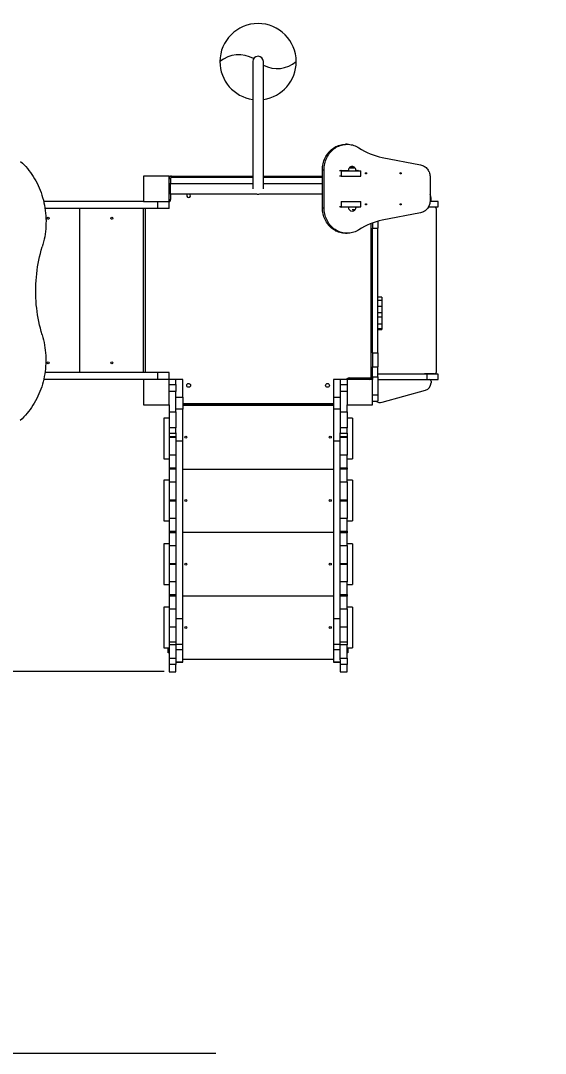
# Model space of a CAD drawing. Header units: millimetres. Extents: x -10374 to 11119, y -8221 to 9433.
# Drawn here: x 1249 to 3311, y -8221 to -4160 of the extents above; entities that cross this region are included whole.
import ezdxf

# ---------------------------------------------------------------- set-up
doc = ezdxf.new("R2010")
doc.units = ezdxf.units.MM
for name, color, linetype in [('DIKOM_ОБЪЕКТ', 7, 'Continuous'), ('DIKOM_РАЗМЕР_ЗОНА', 7, 'Continuous'), ('DIKOM_РАЗМЕР_ОБЪЕКТА', 7, 'Continuous')]:
    doc.layers.add(name, color=color, linetype=linetype)
doc.styles.add('style1', font='arial.ttf', dxfattribs={"width": 0.8})
doc.dimstyles.new('1-50', dxfattribs={"dimtxt": 300, "dimasz": 200, "dimexe": 100, "dimexo": 0, "dimgap": 100, "dimtad": 0, "dimdec": 0, "dimtxsty": 'style1', "dimcen": 0, "dimclrd": 7, "dimclre": 7, "dimadec": 1, "dimazin": 2, "dimtfac": 1, "dimtdec": 0, "dimtmove": 1, "dimatfit": 3, "dimfxl": 0, "dimlwd": 25, "dimlwe": 18, "dimarcsym": 0})

# ---------------------------------------------------------------- blocks, each defined once
blk = doc.blocks.new('*D16')
at = {"layer": 'Defpoints', "color": 0, "transparency": 16777216}
for p in [(-9045.1, 5161.7), (3694.5, 5161.7), (1813.2, -6719.9)]:
    blk.add_point(p, dxfattribs=at)
at = {"layer": 'DIKOM_РАЗМЕР_ОБЪЕКТА', "color": 7, "lineweight": 18, "transparency": 16777216}
for p, q in [((3694.5, 5161.7), (-9145.1, 5161.7)), ((1813.2, -6719.9), (-9145.1, -6719.9))]:
    blk.add_line(p, q, dxfattribs=at)
at = {"layer": 'DIKOM_РАЗМЕР_ОБЪЕКТА', "color": 7, "lineweight": 25, "transparency": 16777216}
for p, q in [((-9045.1, 4961.7), (-9045.1, -0.5)), ((-9045.1, -6519.9), (-9045.1, -1080.2))]:
    blk.add_line(p, q, dxfattribs=at)
at = {"layer": 'DIKOM_РАЗМЕР_ОБЪЕКТА', "color": 7, "transparency": 16777216}
for points in [[(-9078.4, 4961.7), (-9011.8, 4961.7), (-9045.1, 5161.7)], [(-9078.4, -6519.9), (-9011.8, -6519.9), (-9045.1, -6719.9)]]:
    blk.add_solid(points, dxfattribs=at)
at = {"layer": 'DIKOM_РАЗМЕР_ОБЪЕКТА', "color": 0, "transparency": 16777216, "insert": (-9045.1, -540.3), "char_height": 300, "attachment_point": 5, "rotation": 90, "style": 'style1'}
blk.add_mtext('11900', dxfattribs=at)
blk = doc.blocks.new('*D13')
at = {"layer": 'Defpoints', "color": 0, "transparency": 16777216}
for p in [(-10177, 7112.8), (3082.3, 7112.8), (2015.5, -8221.4)]:
    blk.add_point(p, dxfattribs=at)
at = {"layer": 'DIKOM_РАЗМЕР_ЗОНА', "color": 7, "lineweight": 18, "transparency": 16777216}
for p, q in [((3082.3, 7112.8), (-10277, 7112.8)), ((2015.5, -8221.4), (-10277, -8221.4))]:
    blk.add_line(p, q, dxfattribs=at)
at = {"layer": 'DIKOM_РАЗМЕР_ЗОНА', "color": 7, "lineweight": 25, "transparency": 16777216}
for p, q in [((-10177, 6912.8), (-10177, -14.4)), ((-10177, -8021.4), (-10177, -1094.2))]:
    blk.add_line(p, q, dxfattribs=at)
at = {"layer": 'DIKOM_РАЗМЕР_ЗОНА', "color": 7, "transparency": 16777216}
for points in [[(-10210.3, 6912.8), (-10143.6, 6912.8), (-10177, 7112.8)], [(-10210.3, -8021.4), (-10143.6, -8021.4), (-10177, -8221.4)]]:
    blk.add_solid(points, dxfattribs=at)
at = {"layer": 'DIKOM_РАЗМЕР_ЗОНА', "color": 0, "transparency": 16777216, "insert": (-10177, -554.3), "char_height": 300, "attachment_point": 5, "rotation": 90, "style": 'style1'}
blk.add_mtext('15300', dxfattribs=at)

msp = doc.modelspace()

# ---------------------------------------------------------------- linework, layer by layer
at = {"layer": 'DIKOM_ОБЪЕКТ', "color": 7, "linetype": 'Continuous', "lineweight": 15}
for p, q in [((2160.9, -4321.4), (2160.9, -4821.4)), ((2202.9, -4821.4), (2202.9, -4321.4)), ((2532.1, -4646.4), (2525.8, -4646.4)), ((2669.7, -4697.7), (2820.9, -4727.2)), ((2435.1, -4746.4), (2441.5, -4746.4)), ((2435.1, -4896.4), (2435.1, -4746.4)), ((2441.5, -4896.4), (2441.5, -4746.4)), ((2509.1, -4750.4), (2501.9, -4750.4)), ((2508.5, -4749.4), (2536.7, -4749.4)), ((2509.1, -4750.4), (2509.1, -4771.4)), ((2509.1, -4750.4), (2585.4, -4750.4)), ((2524.7, -4749.4), (2524.7, -4750.4)), ((2540.8, -4738.1), (2540.9, -4738.3)), ((2551.7, -4738.1), (2540.8, -4738.1)), ((2540.9, -4738.3), (2540.9, -4738.3)), ((2540.9, -4738.3), (2540.9, -4738.6)), ((2540.9, -4738.3), (2551.3, -4738.3)), ((2562.6, -4738.1), (2551.7, -4738.1)), ((2552.1, -4738.3), (2562.5, -4738.3)), ((2562.5, -4738.3), (2562.6, -4738.3)), ((2562.5, -4738.6), (2562.5, -4738.3)), ((2562.6, -4738.3), (2562.6, -4738.1)), ((2566.7, -4749.4), (2573.8, -4749.4)), ((2585.4, -4771.4), (2585.4, -4750.4)), ((1831.9, -4771.4), (1731.9, -4771.4)), ((1731.9, -4771.4), (1731.9, -4871.4)), ((1831.9, -4871.4), (1831.9, -4771.4)), ((1831.9, -4771.4), (1841.9, -4771.4)), ((1831.9, -4781.4), (1837.9, -4781.4)), ((1837.9, -4781.4), (1837.9, -4801.4)), ((1841.9, -4771.4), (1841.9, -4777.4)), ((1841.9, -4771.4), (2160.9, -4771.4)), ((2160.9, -4777.4), (1841.9, -4777.4)), ((2202.9, -4771.4), (2435.1, -4771.4)), ((2435.1, -4777.4), (2202.9, -4777.4)), ((2509.1, -4771.4), (2501.9, -4771.4)), ((2509.1, -4771.4), (2585.4, -4771.4)), ((2858.4, -4776.4), (2858.4, -4866.4)), ((1835.9, -4801.4), (1831.9, -4801.4)), ((2160.9, -4801.4), (1835.9, -4801.4)), ((1835.9, -4801.4), (1835.9, -4841.4)), ((2435.1, -4801.4), (2202.9, -4801.4)), ((1731.9, -4871.4), (1339.2, -4871.4)), ((1731.9, -4871.4), (1831.9, -4871.4)), ((1788.2, -4898.4), (1788.2, -4871.4)), ((1835.9, -4841.4), (1831.9, -4841.4)), ((1831.9, -4863.4), (1837.9, -4863.4)), ((1831.9, -4898.4), (1831.9, -4871.4)), ((1835.9, -4841.4), (2175.5, -4841.4)), ((1837.9, -4841.4), (1837.9, -4863.4)), ((2188.3, -4841.4), (2435.1, -4841.4)), ((2509.1, -4871.4), (2509.1, -4892.4)), ((2509.1, -4871.4), (2585.4, -4871.4)), ((2585.4, -4892.4), (2585.4, -4871.4)), ((2889.9, -4871.4), (2858.1, -4871.4)), ((2861.9, -4865.4), (2861.9, -4858.6)), ((2889.9, -4892.4), (2889.9, -4871.4)), ((1788.2, -4898.4), (1344.5, -4898.4)), ((1481.9, -5544.4), (1481.9, -4898.4)), ((1731.9, -5544.4), (1731.9, -4898.4)), ((1731.9, -5544.4), (1731.9, -4898.4)), ((1737.9, -4898.4), (1737.9, -5544.4)), ((1831.9, -4898.4), (1788.2, -4898.4)), ((2435.1, -4896.4), (2441.5, -4896.4)), ((2509.1, -4892.4), (2501.9, -4892.4)), ((2536.7, -4893.4), (2508.5, -4893.4)), ((2509.1, -4892.4), (2585.4, -4892.4)), ((2524.7, -4892.4), (2524.7, -4893.4)), ((2540.9, -4904.5), (2540.8, -4904.7)), ((2540.9, -4904.2), (2540.9, -4904.5)), ((2540.9, -4904.5), (2540.9, -4904.5)), ((2562.6, -4904.5), (2551.7, -4904.5)), ((2562.5, -4904.5), (2562.5, -4904.2)), ((2562.6, -4904.5), (2562.5, -4904.5)), ((2562.6, -4904.7), (2562.6, -4904.5)), ((2573.8, -4893.4), (2566.7, -4893.4)), ((2875.9, -4893.4), (2851.2, -4893.4)), ((2851.8, -4892.4), (2889.9, -4892.4)), ((2881.9, -4899.4), (2881.9, -5543.4)), ((2652.9, -4948.9), (2652.9, -4976.7)), ((2820.9, -4915.6), (2669.7, -4945.1)), ((2625.9, -5561.4), (2625.9, -4957.8)), ((2631.9, -4955.5), (2631.9, -4976.7)), ((2631.9, -4976.7), (2652.9, -4976.7)), ((2631.9, -5466.1), (2631.9, -4976.7)), ((2652.9, -5466.1), (2652.9, -4976.7)), ((2525.8, -4996.4), (2532.1, -4996.4)), ((2667.9, -5247.1), (2652.9, -5247.1)), ((2667.9, -5260.2), (2652.9, -5260.2)), ((2667.9, -5247.1), (2667.9, -5260.2)), ((2667.9, -5260.2), (2667.9, -5284)), ((2667.9, -5284), (2652.9, -5284)), ((2667.9, -5308.6), (2652.9, -5308.6)), ((2667.9, -5284), (2667.9, -5308.6)), ((2667.9, -5308.6), (2667.9, -5326.4)), ((2667.9, -5326.4), (2652.9, -5326.4)), ((2667.9, -5354.1), (2652.9, -5354.1)), ((2667.9, -5326.4), (2667.9, -5354.1)), ((2667.9, -5354.1), (2667.9, -5372)), ((2667.9, -5372), (2652.9, -5372)), ((2652.9, -5374.7), (2667.9, -5374.7)), ((2667.9, -5372), (2667.9, -5374.7)), ((2631.9, -5466.1), (2652.9, -5466.1)), ((2631.9, -5466.1), (2631.9, -5521.4)), ((2652.9, -5466.1), (2652.9, -5521.4)), ((2631.9, -5521.4), (2652.9, -5521.4)), ((2631.9, -5561.4), (2631.9, -5521.4)), ((2652.9, -5561.4), (2652.9, -5521.4)), ((1788.2, -5544.4), (1344.2, -5544.4)), ((1788.2, -5571.4), (1788.2, -5544.4)), ((1831.9, -5544.4), (1788.2, -5544.4)), ((1831.9, -5571.4), (1831.9, -5544.4)), ((2631.9, -5561.4), (2625.9, -5561.4)), ((2631.9, -5561.4), (2652.9, -5561.4)), ((2631.9, -5561.4), (2631.9, -5571.4)), ((2847.3, -5550.4), (2652.9, -5550.4)), ((2652.9, -5561.4), (2652.9, -5631.4)), ((2875.9, -5549.4), (2837.9, -5549.4)), ((2847.3, -5571.4), (2847.3, -5550.4)), ((2889.9, -5550.4), (2847.3, -5550.4)), ((2889.9, -5571.4), (2889.9, -5550.4)), ((1731.9, -5571.4), (1339.1, -5571.4)), ((1731.9, -5571.4), (1731.9, -5671.4)), ((1831.9, -5571.4), (1731.9, -5571.4)), ((1858.9, -5571.4), (1831.9, -5571.4)), ((1831.9, -5671.4), (1831.9, -5571.4)), ((1858.9, -5571.6), (1831.9, -5571.6)), ((1831.9, -5591.6), (1858.9, -5591.6)), ((1885.9, -5571.4), (1858.9, -5571.4)), ((1858.9, -5571.4), (1858.9, -5571.6)), ((1858.9, -5591.6), (1858.9, -5571.6)), ((1858.9, -5591.6), (1858.9, -5618.8)), ((1885.9, -5641.4), (1885.9, -5571.4)), ((2504.9, -5571.4), (2477.9, -5571.4)), ((2477.9, -5571.4), (2477.9, -5641.4)), ((2504.9, -5571.6), (2504.9, -5571.4)), ((2531.9, -5571.4), (2504.9, -5571.4)), ((2531.9, -5571.6), (2504.9, -5571.6)), ((2504.9, -5571.6), (2504.9, -5591.6)), ((2504.9, -5591.6), (2531.9, -5591.6)), ((2504.9, -5591.6), (2504.9, -5618.8)), ((2531.9, -5571.4), (2531.9, -5671.4)), ((2631.9, -5571.4), (2531.9, -5571.4)), ((2539.9, -5565.4), (2621.9, -5565.4)), ((2539.9, -5565.4), (2539.9, -5571.4)), ((2621.9, -5565.4), (2621.9, -5571.4)), ((2631.9, -5671.4), (2631.9, -5571.4)), ((2652.9, -5571.4), (2847.3, -5571.4)), ((2847.3, -5571.4), (2889.9, -5571.4)), ((2861.9, -5577.4), (2861.9, -5584.3)), ((1858.9, -5618.8), (1831.9, -5618.8)), ((1858.9, -5698.6), (1858.9, -5618.8)), ((1858.9, -5641.4), (1885.9, -5641.4)), ((1885.9, -5641.4), (1885.9, -5687.4)), ((2477.9, -5641.4), (2504.9, -5641.4)), ((2477.9, -5641.4), (2477.9, -5687.4)), ((2531.9, -5618.8), (2504.9, -5618.8)), ((2504.9, -5618.8), (2504.9, -5698.6)), ((2631.9, -5631.4), (2652.9, -5631.4)), ((2652.9, -5631.4), (2652.9, -5656.4)), ((2670, -5660.7), (2840, -5613.1)), ((1731.9, -5671.4), (1831.9, -5671.4)), ((1831.9, -5671.4), (1831.9, -5698.6)), ((1885.9, -5665.4), (2477.9, -5665.4)), ((2477.9, -5671.4), (1885.9, -5671.4)), ((2477.9, -5673.4), (1885.9, -5673.4)), ((2531.9, -5698.6), (2531.9, -5671.4)), ((2531.9, -5671.4), (2631.9, -5671.4)), ((2631.9, -5656.4), (2652.9, -5656.4)), ((1831.9, -5723.2), (1810.9, -5723.2)), ((1810.9, -5723.2), (1810.9, -5883.2)), ((1831.9, -5698.6), (1858.9, -5698.6)), ((1831.9, -5698.6), (1831.9, -5761.7)), ((1885.9, -5687.4), (1858.9, -5687.4)), ((1858.9, -5698.6), (1858.9, -5761.7)), ((1885.9, -5813.9), (1885.9, -5687.4)), ((2504.9, -5687.4), (2477.9, -5687.4)), ((2477.9, -5687.4), (2477.9, -5813.9)), ((2504.9, -5698.6), (2531.9, -5698.6)), ((2504.9, -5698.6), (2504.9, -5761.7)), ((2531.9, -5698.6), (2531.9, -5761.7)), ((2552.9, -5723.2), (2531.9, -5723.2)), ((2552.9, -5723.2), (2552.9, -5883.2)), ((1858.9, -5761.7), (1831.9, -5761.7)), ((1831.9, -5761.7), (1831.9, -5781.9)), ((1858.9, -5781.1), (1858.9, -5761.7)), ((2531.9, -5761.7), (2504.9, -5761.7)), ((2504.9, -5761.7), (2504.9, -5781.1)), ((2531.9, -5781.9), (2531.9, -5761.7)), ((1831.9, -5781.9), (1858.9, -5781.9)), ((1831.9, -5781.9), (1831.9, -5795.4)), ((1831.9, -5795.4), (1858.9, -5795.4)), ((1831.9, -5795.4), (1831.9, -5798.4)), ((1831.9, -5798.4), (1858.9, -5798.4)), ((1831.9, -5798.4), (1831.9, -5868.4)), ((1858.9, -5781.1), (1858.9, -5813.9)), ((2504.9, -5813.9), (2504.9, -5781.1)), ((2504.9, -5781.9), (2531.9, -5781.9)), ((2504.9, -5795.4), (2531.9, -5795.4)), ((2504.9, -5798.4), (2531.9, -5798.4)), ((2531.9, -5781.9), (2531.9, -5795.4)), ((2531.9, -5795.4), (2531.9, -5798.4)), ((2531.9, -5798.4), (2531.9, -5868.4)), ((1885.9, -5813.9), (1858.9, -5813.9)), ((1858.9, -5813.9), (1858.9, -6512)), ((1885.9, -6512), (1885.9, -5813.9)), ((2504.9, -5813.9), (2477.9, -5813.9)), ((2477.9, -5813.9), (2477.9, -6512)), ((2504.9, -6512), (2504.9, -5813.9)), ((1810.9, -5883.2), (1831.9, -5883.2)), ((1858.9, -5868.4), (1831.9, -5868.4)), ((1831.9, -5868.4), (1831.9, -5918.4)), ((2531.9, -5868.4), (2504.9, -5868.4)), ((2531.9, -5918.4), (2531.9, -5868.4)), ((2531.9, -5883.2), (2552.9, -5883.2)), ((1831.9, -5918.4), (1858.9, -5918.4)), ((1831.9, -5918.4), (1831.9, -5924.4)), ((1858.9, -5924.4), (1831.9, -5924.4)), ((1831.9, -5924.4), (1831.9, -5974.4)), ((1885.9, -5923.4), (2477.9, -5923.4)), ((2504.9, -5918.4), (2531.9, -5918.4)), ((2531.9, -5924.4), (2504.9, -5924.4)), ((2531.9, -5918.4), (2531.9, -5924.4)), ((2531.9, -5974.4), (2531.9, -5924.4)), ((1831.9, -5967.4), (1810.9, -5967.4)), ((1810.9, -5967.4), (1810.9, -6127.4)), ((2552.9, -5967.4), (2531.9, -5967.4)), ((2552.9, -5967.4), (2552.9, -6127.4)), ((1831.9, -5974.4), (1858.9, -5974.4)), ((1831.9, -5974.4), (1831.9, -6044.4)), ((2504.9, -5974.4), (2531.9, -5974.4)), ((2531.9, -5974.4), (2531.9, -6044.4)), ((1831.9, -6044.4), (1858.9, -6044.4)), ((1831.9, -6044.4), (1831.9, -6048.4)), ((1831.9, -6048.4), (1858.9, -6048.4)), ((1831.9, -6048.4), (1831.9, -6118.4)), ((2504.9, -6044.4), (2531.9, -6044.4)), ((2504.9, -6048.4), (2531.9, -6048.4)), ((2531.9, -6044.4), (2531.9, -6048.4)), ((2531.9, -6048.4), (2531.9, -6118.4)), ((1810.9, -6127.4), (1831.9, -6127.4)), ((1858.9, -6118.4), (1831.9, -6118.4)), ((1831.9, -6118.4), (1831.9, -6168.4)), ((2531.9, -6118.4), (2504.9, -6118.4)), ((2531.9, -6168.4), (2531.9, -6118.4)), ((2531.9, -6127.4), (2552.9, -6127.4)), ((1831.9, -6168.4), (1858.9, -6168.4)), ((1831.9, -6168.4), (1831.9, -6174.4)), ((1885.9, -6172.4), (2477.9, -6172.4)), ((2504.9, -6168.4), (2531.9, -6168.4)), ((2531.9, -6168.4), (2531.9, -6174.4)), ((1858.9, -6174.4), (1831.9, -6174.4)), ((1831.9, -6174.4), (1831.9, -6224.4)), ((2531.9, -6174.4), (2504.9, -6174.4)), ((2531.9, -6224.4), (2531.9, -6174.4)), ((1831.9, -6217.4), (1810.9, -6217.4)), ((1810.9, -6217.4), (1810.9, -6365.8)), ((1831.9, -6224.4), (1858.9, -6224.4)), ((1831.9, -6224.4), (1831.9, -6294.4)), ((2504.9, -6224.4), (2531.9, -6224.4)), ((2552.9, -6217.4), (2531.9, -6217.4)), ((2531.9, -6224.4), (2531.9, -6294.4)), ((2552.9, -6217.4), (2552.9, -6377.4)), ((1831.9, -6294.4), (1858.9, -6294.4)), ((1831.9, -6294.4), (1831.9, -6297.4)), ((2504.9, -6294.4), (2531.9, -6294.4)), ((2531.9, -6294.4), (2531.9, -6297.4)), ((1831.9, -6297.4), (1858.9, -6297.4)), ((1831.9, -6297.4), (1831.9, -6367.4)), ((2504.9, -6297.4), (2531.9, -6297.4)), ((2531.9, -6297.4), (2531.9, -6367.4)), ((1810.9, -6365.8), (1810.9, -6377.4)), ((1858.9, -6367.4), (1831.9, -6367.4)), ((1831.9, -6367.4), (1831.9, -6417.4)), ((2531.9, -6367.4), (2504.9, -6367.4)), ((2531.9, -6417.4), (2531.9, -6367.4)), ((1810.9, -6377.4), (1831.9, -6377.4)), ((2531.9, -6377.4), (2552.9, -6377.4)), ((1831.9, -6417.4), (1858.9, -6417.4)), ((1831.9, -6417.4), (1831.9, -6423.4)), ((1858.9, -6423.4), (1831.9, -6423.4)), ((1831.9, -6423.4), (1831.9, -6473.4)), ((1885.9, -6422.4), (2477.9, -6422.4)), ((2504.9, -6417.4), (2531.9, -6417.4)), ((2531.9, -6423.4), (2504.9, -6423.4)), ((2531.9, -6417.4), (2531.9, -6423.4)), ((2531.9, -6473.4), (2531.9, -6423.4)), ((1831.9, -6466.4), (1810.9, -6466.4)), ((1810.9, -6466.4), (1810.9, -6626.4)), ((1831.9, -6473.4), (1858.9, -6473.4)), ((1831.9, -6473.4), (1831.9, -6544.5)), ((2504.9, -6473.4), (2531.9, -6473.4)), ((2552.9, -6466.4), (2531.9, -6466.4)), ((2531.9, -6473.4), (2531.9, -6544.5)), ((2552.9, -6466.4), (2552.9, -6626.4)), ((1885.9, -6512), (1858.9, -6512)), ((1858.9, -6512), (1858.9, -6613.9)), ((1885.9, -6613.9), (1885.9, -6512)), ((2504.9, -6512), (2477.9, -6512)), ((2477.9, -6512), (2477.9, -6613.9)), ((2504.9, -6613.9), (2504.9, -6512)), ((1831.9, -6544.5), (1858.9, -6544.5)), ((1831.9, -6544.5), (1831.9, -6603.4)), ((2504.9, -6544.5), (2531.9, -6544.5)), ((2531.9, -6544.5), (2531.9, -6603.4)), ((1831.9, -6603.4), (1858.9, -6603.4)), ((1831.9, -6603.4), (1831.9, -6614.2)), ((1858.9, -6614.2), (1831.9, -6614.2)), ((1831.9, -6614.2), (1831.9, -6667.1)), ((1885.9, -6613.9), (1858.9, -6613.9)), ((1858.9, -6613.9), (1858.9, -6634)), ((1885.9, -6634), (1885.9, -6613.9)), ((2504.9, -6613.9), (2477.9, -6613.9)), ((2477.9, -6613.9), (2477.9, -6634)), ((2504.9, -6603.4), (2531.9, -6603.4)), ((2504.9, -6634), (2504.9, -6613.9)), ((2531.9, -6614.2), (2504.9, -6614.2)), ((2531.9, -6603.4), (2531.9, -6614.2)), ((2531.9, -6667.1), (2531.9, -6614.2)), ((1810.9, -6626.4), (1831.9, -6626.4)), ((1828.9, -6646.4), (1828.9, -6626.4)), ((1831.9, -6646.4), (1828.9, -6646.4)), ((1885.9, -6634), (1858.9, -6634)), ((1858.9, -6634), (1858.9, -6673.8)), ((1885.9, -6682.6), (1885.9, -6634)), ((2504.9, -6634), (2477.9, -6634)), ((2477.9, -6634), (2477.9, -6682.6)), ((2504.9, -6673.8), (2504.9, -6634)), ((2531.9, -6626.4), (2552.9, -6626.4)), ((2534.9, -6646.4), (2531.9, -6646.4)), ((2534.9, -6626.4), (2534.9, -6646.4)), ((1831.9, -6667.1), (1858.9, -6667.1)), ((1831.9, -6667.1), (1831.9, -6692.3)), ((1858.9, -6692.3), (1831.9, -6692.3)), ((1831.9, -6692.3), (1831.9, -6721.4)), ((1858.9, -6673.8), (1858.9, -6692.3)), ((1885.9, -6682.6), (1858.9, -6682.6)), ((1858.9, -6683.3), (1885.9, -6683.3)), ((1858.9, -6721.4), (1858.9, -6692.3)), ((1885.9, -6671.4), (2477.9, -6671.4)), ((1885.9, -6683.3), (1885.9, -6682.6)), ((2504.9, -6682.6), (2477.9, -6682.6)), ((2477.9, -6682.6), (2477.9, -6683.3)), ((2477.9, -6683.3), (2504.9, -6683.3)), ((2504.9, -6667.1), (2531.9, -6667.1)), ((2504.9, -6673.8), (2504.9, -6692.3)), ((2531.9, -6692.3), (2504.9, -6692.3)), ((2504.9, -6692.3), (2504.9, -6721.4)), ((2531.9, -6667.1), (2531.9, -6692.3)), ((2531.9, -6721.4), (2531.9, -6692.3)), ((1831.9, -6721.4), (1858.9, -6721.4)), ((2504.9, -6721.4), (2531.9, -6721.4))]:
    msp.add_line(p, q, dxfattribs=at)
at = {"layer": 'DIKOM_ОБЪЕКТ', "color": 7, "linetype": 'Continuous', "lineweight": 15, "flags": 128}
for points in [[(2435.1, -4746.4), (2435.3, -4740.4), (2435.8, -4734.4), (2436.6, -4728.5), (2437.7, -4722.6), (2439.2, -4716.8), (2441, -4711.1), (2443, -4705.5), (2445.4, -4700.1), (2448.1, -4694.9), (2451, -4689.8), (2454.3, -4684.9), (2457.7, -4680.3), (2461.5, -4675.9), (2465.4, -4671.8), (2469.6, -4667.9), (2474, -4664.3), (2478.5, -4661), (2483.3, -4658.1), (2488.2, -4655.4), (2493.2, -4653.1), (2498.3, -4651.1), (2503.6, -4649.4), (2508.9, -4648.1), (2514.3, -4647.2), (2519.7, -4646.6), (2525.2, -4646.4), (2525.8, -4646.4)], [(2441.5, -4746.4), (2441.6, -4740.4), (2442.1, -4734.4), (2442.9, -4728.5), (2444.1, -4722.6), (2445.5, -4716.8), (2447.3, -4711.1), (2449.4, -4705.5), (2451.8, -4700.1), (2454.4, -4694.9), (2457.4, -4689.8), (2460.6, -4684.9), (2464.1, -4680.3), (2467.8, -4675.9), (2471.8, -4671.8), (2475.9, -4667.9), (2480.3, -4664.3), (2484.9, -4661), (2489.6, -4658.1), (2494.5, -4655.4), (2499.5, -4653.1), (2504.7, -4651.1), (2509.9, -4649.4), (2515.2, -4648.1), (2520.6, -4647.2), (2526.1, -4646.6), (2531.5, -4646.4), (2537, -4646.5), (2542.4, -4647.1), (2547.8, -4647.9), (2553.1, -4649.1), (2558.4, -4650.7), (2563.6, -4652.6), (2568.6, -4654.9), (2573.5, -4657.5), (2578.3, -4660.4)], [(1248.3, -4713.7), (1255.3, -4720.2), (1262.1, -4727.1), (1268.7, -4734.1), (1275.1, -4741.5), (1281.2, -4749), (1287.1, -4756.9), (1292.8, -4764.9), (1298.3, -4773.2), (1303.4, -4781.7), (1308.4, -4790.4), (1313, -4799.3), (1317.4, -4808.4), (1321.6, -4817.6), (1325.4, -4827), (1329, -4836.5), (1332.2, -4846.2), (1335.2, -4856), (1337.9, -4866), (1340.3, -4876), (1342.4, -4886.1), (1344.1, -4896.3), (1345.6, -4906.5), (1346.8, -4916.8), (1347.6, -4927.2), (1348.1, -4937.6), (1348.4, -4948), (1348.3, -4958.3), (1347.9, -4968.7), (1347.2, -4979.1), (1346.2, -4989.4), (1344.8, -4999.7), (1343.2, -5009.9), (1341.3, -5020.1), (1339, -5030.1), (1336.5, -5040.1), (1333.6, -5050)], [(2820.9, -4727.2), (2824.8, -4728.1), (2828.5, -4729.4), (2832.2, -4731.1), (2835.7, -4733.1), (2839, -4735.4), (2842.2, -4738.1), (2845.1, -4741.1), (2847.8, -4744.3), (2850.2, -4747.7), (2852.3, -4751.4), (2854.1, -4755.3), (2855.6, -4759.3), (2856.8, -4763.5), (2857.7, -4767.7), (2858.2, -4772), (2858.4, -4776.4)], [(2604.1, -4760.4), (2604.3, -4759.4), (2604.8, -4758.6), (2605.5, -4758.1), (2606.4, -4757.9), (2607.3, -4758.1), (2608, -4758.6), (2608.5, -4759.4), (2608.7, -4760.4), (2608.5, -4761.4), (2608, -4762.2), (2607.3, -4762.7), (2606.4, -4762.9), (2605.5, -4762.7), (2604.8, -4762.2), (2604.3, -4761.4), (2604.1, -4760.4)], [(2740.1, -4760.4), (2740.3, -4759.4), (2740.8, -4758.6), (2741.5, -4758.1), (2742.4, -4757.9), (2743.2, -4758.1), (2744, -4758.6), (2744.5, -4759.4), (2744.6, -4760.4), (2744.5, -4761.4), (2744, -4762.2), (2743.2, -4762.7), (2742.4, -4762.9), (2741.5, -4762.7), (2740.8, -4762.2), (2740.3, -4761.4), (2740.1, -4760.4)], [(2858.4, -4866.4), (2858.2, -4870.8), (2857.7, -4875.1), (2856.8, -4879.3), (2855.6, -4883.5), (2854.1, -4887.5), (2852.3, -4891.4), (2850.2, -4895.1), (2847.8, -4898.5), (2845.1, -4901.8), (2842.2, -4904.7), (2839, -4907.4), (2835.7, -4909.7), (2832.2, -4911.7), (2828.5, -4913.4), (2824.8, -4914.7), (2820.9, -4915.6)], [(2525.8, -4996.4), (2525.2, -4996.4), (2519.7, -4996.2), (2514.3, -4995.6), (2508.9, -4994.7), (2503.6, -4993.4), (2498.3, -4991.7), (2493.2, -4989.7), (2488.2, -4987.4), (2483.3, -4984.7), (2478.5, -4981.8), (2474, -4978.5), (2469.6, -4974.9), (2465.4, -4971), (2461.5, -4966.9), (2457.7, -4962.5), (2454.3, -4957.9), (2451, -4953), (2448.1, -4947.9), (2445.4, -4942.7), (2443, -4937.3), (2441, -4931.7), (2439.2, -4926), (2437.7, -4920.2), (2436.6, -4914.4), (2435.8, -4908.4), (2435.3, -4902.4), (2435.1, -4896.4)], [(2578.3, -4982.4), (2573.5, -4985.3), (2568.6, -4987.9), (2563.6, -4990.2), (2558.4, -4992.1), (2553.1, -4993.7), (2547.8, -4994.9), (2542.4, -4995.8), (2537, -4996.3), (2531.5, -4996.4), (2526.1, -4996.2), (2520.6, -4995.6), (2515.2, -4994.7), (2509.9, -4993.4), (2504.7, -4991.7), (2499.5, -4989.7), (2494.5, -4987.4), (2489.6, -4984.7), (2484.9, -4981.8), (2480.3, -4978.5), (2475.9, -4974.9), (2471.8, -4971), (2467.8, -4966.9), (2464.1, -4962.5), (2460.6, -4957.9), (2457.4, -4953), (2454.4, -4947.9), (2451.8, -4942.7), (2449.4, -4937.3), (2447.3, -4931.7), (2445.5, -4926), (2444.1, -4920.2), (2442.9, -4914.4), (2442.1, -4908.4), (2441.6, -4902.4), (2441.5, -4896.4)], [(2604.1, -4882.4), (2604.3, -4881.4), (2604.8, -4880.6), (2605.5, -4880.1), (2606.4, -4879.9), (2607.3, -4880.1), (2608, -4880.6), (2608.5, -4881.4), (2608.7, -4882.4), (2608.5, -4883.4), (2608, -4884.2), (2607.3, -4884.7), (2606.4, -4884.9), (2605.5, -4884.7), (2604.8, -4884.2), (2604.3, -4883.4), (2604.1, -4882.4)], [(2740.1, -4882.4), (2740.3, -4881.4), (2740.8, -4880.6), (2741.5, -4880.1), (2742.4, -4879.9), (2743.2, -4880.1), (2744, -4880.6), (2744.5, -4881.4), (2744.6, -4882.4), (2744.5, -4883.4), (2744, -4884.2), (2743.2, -4884.7), (2742.4, -4884.9), (2741.5, -4884.7), (2740.8, -4884.2), (2740.3, -4883.4), (2740.1, -4882.4)], [(1333.2, -5396), (1329.5, -5383.1), (1326.1, -5370.1), (1322.9, -5357.1), (1320.1, -5343.9), (1317.5, -5330.7), (1315.3, -5317.4), (1313.3, -5304), (1311.7, -5290.6), (1310.3, -5277.1), (1309.3, -5263.6), (1308.5, -5250), (1308.1, -5236.5), (1307.9, -5222.9), (1308.1, -5209.4), (1308.6, -5195.8), (1309.4, -5182.3), (1310.4, -5168.8), (1311.8, -5155.3), (1313.5, -5141.9), (1315.5, -5128.5), (1317.8, -5115.2), (1320.4, -5102), (1323.2, -5088.8), (1326.4, -5075.8), (1329.9, -5062.8), (1333.6, -5050)], [(1333.2, -5396), (1336, -5405.8), (1338.6, -5415.8), (1340.8, -5425.9), (1342.7, -5436), (1344.3, -5446.3), (1345.6, -5456.6), (1346.6, -5466.9), (1347.3, -5477.3), (1347.7, -5487.6), (1347.7, -5498), (1347.5, -5508.4), (1346.9, -5518.8), (1346, -5529.1), (1344.8, -5539.5), (1343.3, -5549.7), (1341.5, -5559.9), (1339.4, -5570), (1337, -5580), (1334.3, -5589.9), (1331.3, -5599.7), (1328, -5609.4), (1324.4, -5618.9), (1320.6, -5628.3), (1316.4, -5637.5), (1312, -5646.6), (1307.3, -5655.5), (1302.4, -5664.2), (1297.2, -5672.6), (1291.7, -5680.9), (1286, -5688.9), (1280, -5696.7), (1273.9, -5704.3), (1267.5, -5711.6), (1260.9, -5718.7), (1254, -5725.5), (1247, -5732)]]:
    msp.add_lwpolyline(points, dxfattribs=at)
at = {"layer": 'DIKOM_ОБЪЕКТ', "color": 7, "linetype": 'Continuous', "lineweight": 15}
for centre, radius in [((1356.9, -4937.4), 4), ((1606.9, -4937.4), 4), ((1356.9, -5505.4), 4), ((1606.9, -5505.4), 4), ((1908.9, -5594.4), 7.5), ((2454.9, -5594.4), 7.5), ((1897.9, -5798.4), 4), ((2465.9, -5798.4), 4), ((1897.9, -6047.4), 4), ((2465.9, -6047.4), 4), ((1897.9, -6297.4), 4), ((2465.9, -6297.4), 4), ((1897.9, -6546.4), 4), ((2465.9, -6546.4), 4)]:
    msp.add_circle(centre, radius, dxfattribs=at)
for centre, radius, start, end in [((2181.9, -4321.4), 150, 0, 180), ((2106.9, -4411.6), 117.3, 60.5374, 129.7306), ((2181.9, -4321.4), 21, 0, 180), ((2181.9, -4321.4), 21, 90, 180), ((2181.9, -4321.4), 21, 0, 90), ((2181.9, -4321.4), 150, 180, 261.9522), ((2256.9, -4231.2), 117.3, 242.5995, 309.7306), ((2181.9, -4321.4), 150, 278.0478, 0), ((2719.3, -4446), 256.6, 236.6702, 258.8637), ((2508.6, -4754.5), 5.09, 90.2539, 126.5532), ((2554.2, -4750), 17.5, 139.4142, 181.2444), ((2551.7, -4750.2), 16.3, 90, 131.863), ((2551.7, -4750.2), 16.3, 48.137, 90), ((2549.2, -4750), 17.5, 358.7556, 40.5858), ((2567.4, -4754.5), 5.08, 53.4428, 89.7473), ((2573.8, -4754.5), 5.08, 53.4428, 89.7473), ((1841.9, -4781.4), 10, 90, 180), ((1841.9, -4781.4), 4, 90, 180), ((1823.9, -4863.4), 14, 304.8499, 0), ((1908.9, -4848.4), 7.5, 111.0395, 68.9605), ((2181.9, -4821.4), 21, 252.2472, 270), ((2181.9, -4821.4), 21, 270, 287.7528), ((2855.9, -4865.4), 6, 291.8147, 0), ((2831.9, -4858.6), 30, 0, 28.2795), ((2508.6, -4888.3), 5.08, 233.4414, 269.7596), ((2554.2, -4892.8), 17.5, 178.7556, 220.5858), ((2551.7, -4892.6), 16.3, 228.137, 311.863), ((2549.2, -4892.8), 17.5, 319.4142, 1.2444), ((2567.4, -4888.3), 5.08, 270.2392, 306.5625), ((2573.8, -4888.3), 5.08, 270.2392, 306.5625), ((2875.9, -4899.4), 6, 0, 90), ((2719.3, -5196.8), 256.6, 101.136, 123.3301), ((2621.9, -5561.4), 4, 270, 0), ((2621.9, -5561.4), 10, 270, 0), ((2837.9, -5555.4), 6, 90, 123.5573), ((2875.9, -5543.4), 6, 270, 0), ((1823.9, -5579.4), 14, 34.8499, 55.1501), ((2539.9, -5579.4), 14, 90, 145.1501), ((2831.9, -5584.3), 30, 285.6422, 0), ((2855.9, -5577.4), 6, 0, 90), ((2661.9, -5631.9), 30, 234.931, 285.6422)]:
    msp.add_arc(centre, radius, start, end, dxfattribs=at)

# ---------------------------------------------------------------- dimensions: what is measured, and where the dimension line sits
at = {"layer": 'DIKOM_РАЗМЕР_ЗОНА'}
dim = msp.add_linear_dim(base=(-10177, 7112.8), p1=(2015.5, -8221.4), p2=(3082.3, 7112.8), angle=270, text='15300', dimstyle='1-50', override={"dimscale": 1, "dimtix": 0, "dimtofl": 1, "dimtmove": 1, "dimatfit": 3}, dxfattribs=at)
dim.commit()
dim.dimension.update_dxf_attribs({"geometry": '*D13', "text_midpoint": (-10177, -554.3), "dimtype": 160})
at = {"layer": 'DIKOM_РАЗМЕР_ОБЪЕКТА'}
dim = msp.add_linear_dim(base=(-9045.1, 5161.7), p1=(1813.2, -6719.9), p2=(3694.5, 5161.7), angle=270, text='11900', dimstyle='1-50', override={"dimscale": 1, "dimtix": 0, "dimtofl": 1, "dimtmove": 1, "dimatfit": 3}, dxfattribs=at)
dim.commit()
dim.dimension.update_dxf_attribs({"geometry": '*D16', "text_midpoint": (-9045.1, -540.3), "dimtype": 160})

doc.saveas('drawing.dxf')
